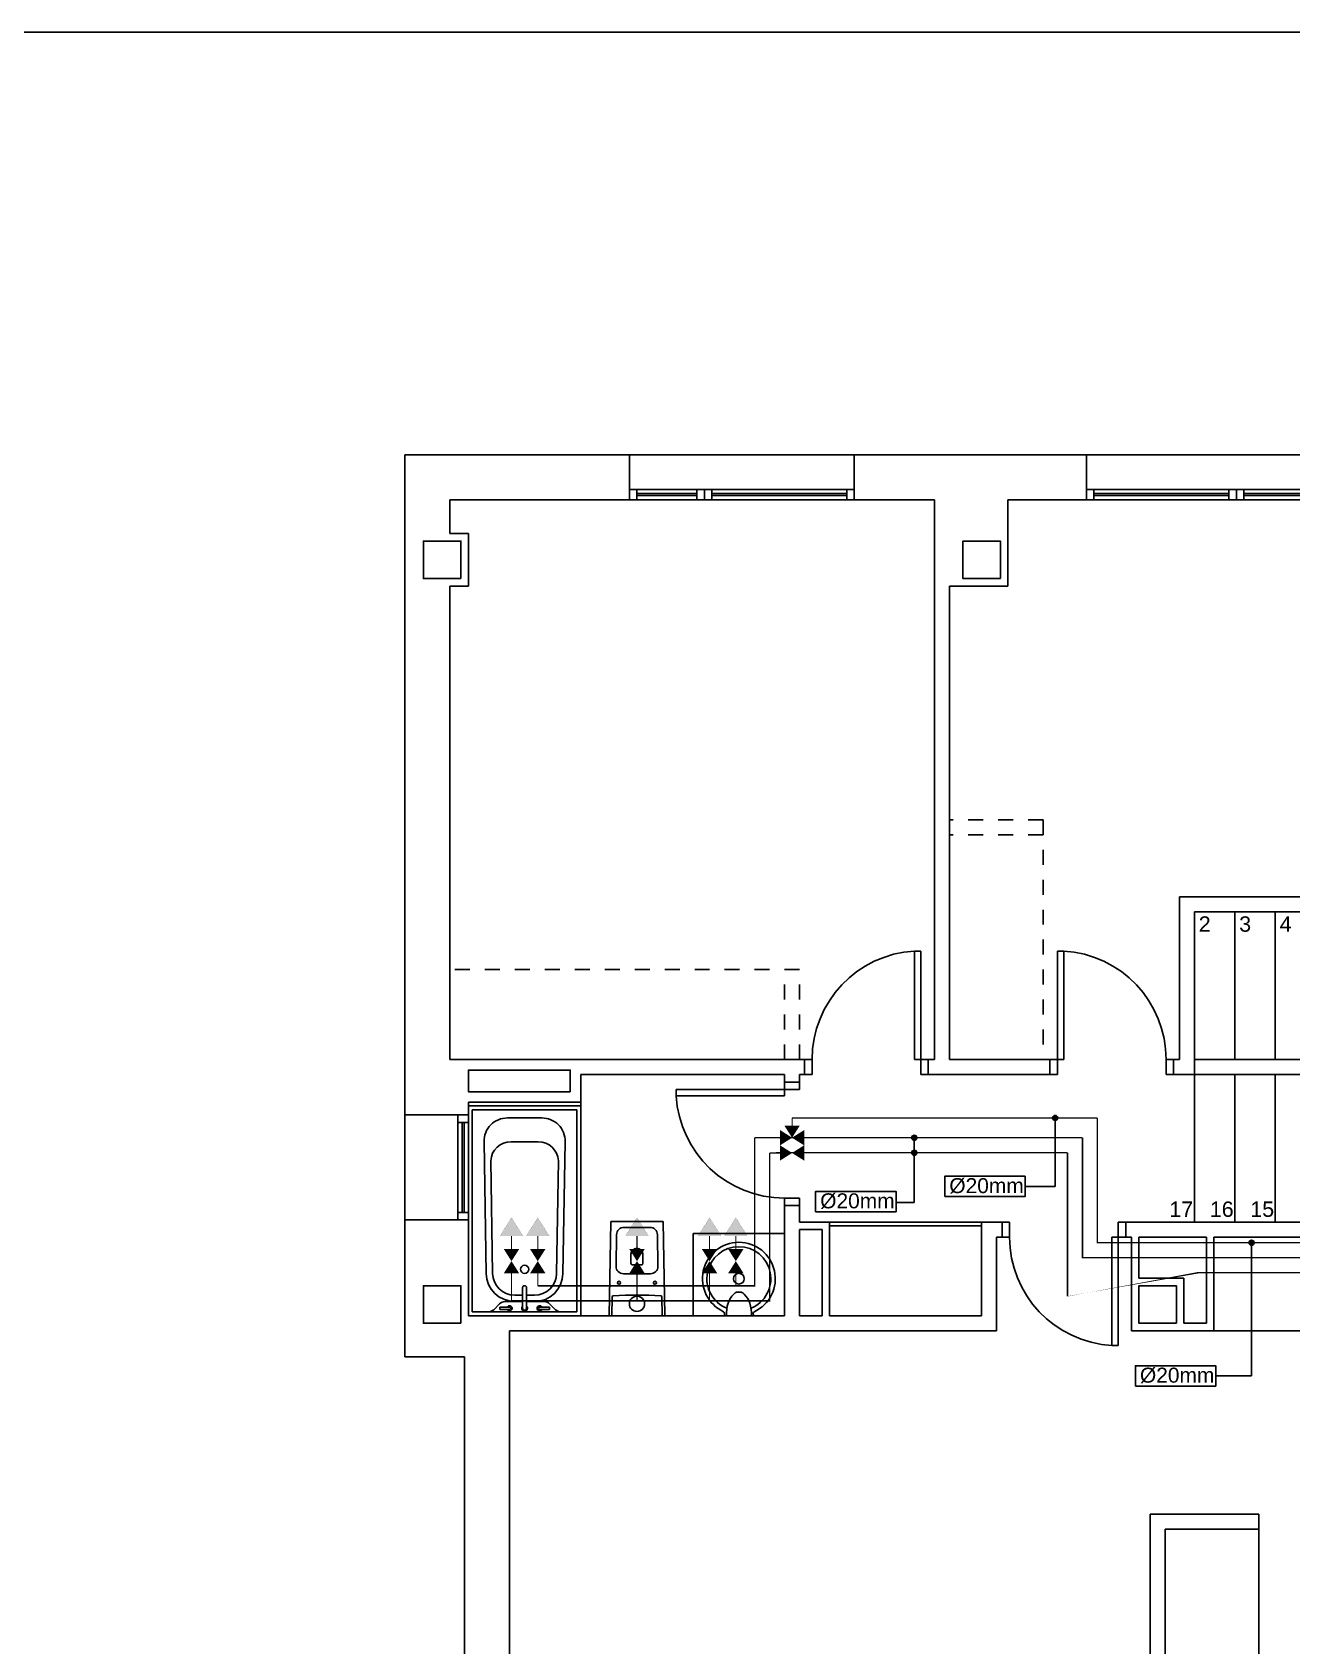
# Model space of a CAD drawing. Header units: millimetres. Extents: x 441156 to 441876, y 4514765 to 4515211.
# Drawn here: x 441374.33 to 441382.74, y 4514959.17 to 4514969.94 of the extents above; entities that cross this region are included whole.
import ezdxf
from ezdxf.enums import TextEntityAlignment as Align

# ---------------------------------------------------------------- set-up
doc = ezdxf.new("R2010")
doc.units = ezdxf.units.MM
doc.linetypes.add('CONTINUA', pattern=[0])
doc.linetypes.add('RAYITAS', pattern=[0.375, 0.25, -0.125])
doc.layers.add('01_cartela', color=6, linetype='Continuous', plot=False)
for name, color, linetype in [('01_mono PRIMERA', 2, 'Continuous'), ('01_proyección', 4, 'RAYITAS'), ('01_textos', 7, 'Continuous'), ('INGIN CLIMATIZACION TEXTO', 7, 'Continuous'), ('INGIN FONTANERIA ACS', 10, 'Continuous'), ('INGIN FONTANERIA AGUA FRIA', 150, 'Continuous')]:
    doc.layers.add(name, color=color, linetype=linetype)
doc.styles.add('NIEVES2', font='sanss___.ttf')

# ---------------------------------------------------------------- blocks, each defined once
blk = doc.blocks.new('LLAVE DE CORTE')
at = {"layer": 'INGIN FONTANERIA AGUA FRIA'}
h = blk.add_hatch(color=256, dxfattribs=at)
h.dxf.hatch_style = 1
h.paths.add_polyline_path([(52.20751480064351, 49.62734431164326), (52.20751480064351, 49.94029091551702), (52.45519108201347, 49.78423015136591)])
h = blk.add_hatch(color=256, dxfattribs=at)
h.dxf.hatch_style = 1
h.paths.add_polyline_path([(52.70286736338343, 49.62734431164326), (52.70286736338343, 49.94029091551702), (52.45519108201347, 49.78423015136591)])
at = {"layer": 'INGIN FONTANERIA AGUA FRIA', "ltscale": 0.01}
for points, const_width in [([(52.20751480064351, 49.78381761358014), (52.04959663705668, 49.78381761358014)], 0.02), ([(52.20751480064351, 49.62734431164326), (52.20751480064351, 49.94029091551702), (52.45519108201347, 49.78423015136591), (52.20751480064351, 49.62734431164326)], 0.0015), ([(52.70286736338343, 49.62734431164326), (52.70286736338343, 49.94029091551702), (52.45519108201347, 49.78423015136591), (52.70286736338343, 49.62734431164326)], 0.0015), ([(52.70286736338343, 49.78381761358014), (52.86078552697026, 49.78381761358014)], 0.02)]:
    blk.add_lwpolyline(points, dxfattribs=dict(at, const_width=const_width))
blk = doc.blocks.new('3 VIAS')
at = {"layer": 'INGIN FONTANERIA ACS'}
h = blk.add_hatch(color=256, dxfattribs=at)
h.dxf.hatch_style = 1
h.paths.add_polyline_path([(52.20751480064351, 48.42734101370197), (52.20751480064351, 48.74028761757572), (52.45519108201347, 48.58422685342462)])
h = blk.add_hatch(color=256, dxfattribs=at)
h.dxf.hatch_style = 1
h.paths.add_polyline_path([(52.61207692173612, 48.83190313479458), (52.29913031786236, 48.83190313479458), (52.45519108201347, 48.58422685342462)])
h = blk.add_hatch(color=256, dxfattribs=at)
h.dxf.hatch_style = 1
h.paths.add_polyline_path([(52.70286736338343, 48.42734101370197), (52.70286736338343, 48.74028761757572), (52.45519108201347, 48.58422685342462)])
at = {"layer": 'INGIN FONTANERIA ACS', "ltscale": 0.01}
for points, const_width in [([(52.20751480064351, 48.42734101370197), (52.20751480064351, 48.74028761757572), (52.45519108201347, 48.58422685342462), (52.20751480064351, 48.42734101370197)], 0.0015), ([(52.61207692173612, 48.83190313479458), (52.29913031786236, 48.83190313479458), (52.45519108201347, 48.58422685342462), (52.61207692173612, 48.83190313479458)], 0.0015), ([(52.45560361979924, 48.83190313479458), (52.45560361979924, 48.98982129838141)], 0.02), ([(52.70286736338343, 48.42734101370197), (52.70286736338343, 48.74028761757572), (52.45519108201347, 48.58422685342462), (52.70286736338343, 48.42734101370197)], 0.0015), ([(52.20751480064351, 48.58381431563885), (52.04959663705668, 48.58381431563885)], 0.02), ([(52.70286736338343, 48.58381431563885), (52.86078552697026, 48.58381431563885)], 0.02)]:
    blk.add_lwpolyline(points, dxfattribs=dict(at, const_width=const_width))
blk = doc.blocks.new('A$C11D349B9')
at = {"layer": '01_mono PRIMERA', "color": 254}
for p, q in [((1.43298242916353, 9.294677979312837), (1.432982429221738, 13.6997264334932)), ((2.932982429221738, 13.69967798050493, -3.591061425931758e-05), (1.432982429221738, 13.69967797957361, -3.591061425931758e-05)), ((2.93298242916353, 13.39966156613082, -3.591061408769747e-05), (2.932982429221738, 13.69967797957361, -3.591061408769747e-05)), ((2.932982429221738, 13.69967797957361, -3.591061409002547e-05), (4.432982429221738, 13.69967797957361, -3.591061409002547e-05)), ((5.982982428860851, 13.69967797957361, -3.537984327315519e-05), (4.432982429221738, 13.69967797957361, -3.591061425931758e-05)), ((4.432982429221738, 13.39966156613082, -3.591061408769747e-05), (4.432982429221738, 13.69967797864228, -3.591061408769747e-05)), ((5.982982428919058, 13.39966156613082, 5.30737336634779e-07), (5.982982428919058, 13.69967797864228, 5.30737336634779e-07)), ((7.482982428919058, 13.69967797957361, 5.3073733430678e-07), (5.982982428919058, 13.69967797957361, 5.3073733430678e-07)), ((2.932982429279946, 13.46965726278722, -3.693182417579983e-05), (4.432982429279946, 13.46965726278722, -3.693182417579983e-05)), ((2.982982429268304, 13.46965726278722, -3.591061409137016e-05), (2.982982429268304, 13.3996572624892, -3.591061409137016e-05)), ((3.382982429291587, 13.46965726278722, -3.693182417579983e-05), (3.382982429291587, 13.3996572624892, -3.693182417579983e-05)), ((3.432982429279946, 13.46965726278722, -3.693182417579983e-05), (3.432982429279946, 13.3996572624892, -3.693182417579983e-05)), ((3.482982429268304, 13.46965726278722, -3.693182417579983e-05), (3.482982429268304, 13.3996572624892, -3.693182417579983e-05)), ((4.38298242923338, 13.46965726278722, -3.693182417579983e-05), (4.38298242923338, 13.3996572624892, -3.693182417579983e-05)), ((7.482982428860851, 13.46965726278722, -4.904727514675882e-07), (5.982982428860851, 13.46965726278722, -4.904727514675882e-07)), ((6.032982428907417, 13.46965726278722, -4.904727514675882e-07), (6.032982428907417, 13.3996572624892, -4.904727514675882e-07)), ((6.932982428872492, 13.46965726278722, -4.904727514675882e-07), (6.932982428872492, 13.3996572624892, -4.904727514675882e-07)), ((6.982982428860851, 13.46965726278722, -4.904727514675882e-07), (6.982982428860851, 13.3996572624892, -4.904727514675882e-07)), ((7.032982428849209, 13.46965726278722, -4.904727514675882e-07), (7.032982428849209, 13.3996572624892, -4.904727514675882e-07)), ((1.732982429210097, 13.17467797920108), (1.732982429151889, 13.39967797975987)), ((2.932982429105323, 13.39967797975987, -3.591061425931758e-05), (1.732982429151889, 13.39967797975987, -3.591061425931758e-05)), ((2.932982429279946, 13.3996572624892, -3.693182417579983e-05), (4.432982429279946, 13.3996572624892, -3.693182417579983e-05)), ((2.982982429268304, 13.44165216851979, -3.591061409227185e-05), (3.382982429291587, 13.44165216851979, -3.693182417670153e-05)), ((2.982982429268304, 13.42765216808766, -3.591061409227185e-05), (3.382982429291587, 13.42765216808766, -3.693182417670153e-05)), ((3.482982429268304, 13.44165216851979, -3.693182417670153e-05), (4.38298242923338, 13.44165216851979, -3.693182417670153e-05)), ((3.482982429268304, 13.42765216808766, -3.693182417670153e-05), (4.38298242923338, 13.42765216808766, -3.693182417670153e-05)), ((4.967982429196127, 13.39967797975987, -3.591061425931758e-05), (4.432982429221738, 13.39967797975987, -3.591061425931758e-05)), ((4.967982429312542, 9.664677979424596), (4.967982429254334, 13.39967797975987)), ((5.457982428721152, 13.39967798069119, 5.307373365866472e-07), (5.982982429035474, 13.39967798069119, 5.307373348584221e-07)), ((7.482982428860851, 13.3996572624892, -4.904727514675882e-07), (5.982982428860851, 13.3996572624892, -4.904727514675882e-07)), ((6.932982428872492, 13.44165216851979, -4.904727523692785e-07), (6.032982428907417, 13.44165216851979, -4.904727523692785e-07)), ((6.932982428872492, 13.42765216808766, -4.904727523692785e-07), (6.032982428907417, 13.42765216808766, -4.904727523692785e-07)), ((7.432982428872492, 13.44165216851979, 5.307373320604012e-07), (7.032982428849209, 13.44165216851979, -4.904727523692785e-07)), ((7.432982428872492, 13.42765216808766, 5.307373320604012e-07), (7.032982428849209, 13.42765216808766, -4.904727523692785e-07)), ((1.732982429151889, 9.664677978493273), (1.732982429210097, 12.82467797957361)), ((5.067982429289259, 9.664677979424596), (5.067982429231051, 12.82467797957361)), ((9.127982429345138, 10.74967798031867), (6.602982429263648, 10.74967798031867)), ((6.602982429263648, 9.664677979424596), (6.602982429263648, 10.74967798031867)), ((8.95298242935678, 10.64967797975987), (6.70298242935678, 10.64967797975987)), ((6.702982429298572, 9.564677979797125), (6.702982429298572, 10.64967797975987)), ((6.972982429258991, 9.664677980355918), (6.972982429258991, 10.64967797975987)), ((7.242982429335825, 9.664677980355918), (7.242982429277617, 10.64967797975987)), ((4.876799226971343, 10.3884933385998), (4.835370655520819, 10.3884933385998)), ((4.835370655520819, 10.3884933385998), (4.835370655520819, 9.664677979424596)), ((4.876799226971343, 10.3884933385998), (4.876799226971343, 9.564677979797125)), ((5.789331408508588, 10.38849333766848), (5.830759979959112, 10.38849333766848)), ((5.789331408508588, 10.38849333766848), (5.789331408508588, 9.564677978865802)), ((5.830759979959112, 10.38849333766848), (5.830759979959112, 9.664677978493273)), ((4.10179922694806, 9.664677979424596), (1.732982429210097, 9.664677979424596)), ((4.151799226936419, 9.664677979424596), (4.10179922694806, 9.664677979424596)), ((4.10179922694806, 9.664677979424596), (4.10179922694806, 9.564677979797125)), ((4.151799226936419, 9.664677979424596), (4.151799226936419, 9.564677979797125)), ((4.926799226959702, 9.664677979424596), (4.835370655520819, 9.664677979424596)), ((4.926799226959702, 9.664677979424596), (4.926799226959702, 9.564677979797125)), ((4.926799226959702, 9.664677979424596), (4.967982429254334, 9.664677979424596)), ((5.739331408520229, 9.664677979424596), (5.067982429231051, 9.664677979424596)), ((5.739331408520229, 9.664677978493273), (5.830759979959112, 9.664677978493273)), ((5.739331408520229, 9.664677979424596), (5.739331408520229, 9.564677979797125)), ((6.514331408543512, 9.664677978493273), (6.564331408531871, 9.664677978493273)), ((6.514331408543512, 9.664677978493273), (6.514331408543512, 9.564677978865802)), ((6.602982429263648, 9.664677979424596), (6.564331408531871, 9.664677979424596)), ((6.564331408531871, 9.664677979424596), (6.602982429263648, 9.664677979424596)), ((6.564331408531871, 9.664677979424596), (6.564331408531871, 9.564677979797125)), ((6.702982429298572, 9.664677980355918), (8.052982429333497, 9.664677980355918)), ((3.967982429312542, 9.564677980728447), (2.607982429268304, 9.56467798165977, -1.153888620208932e-06)), ((2.607982429268304, 9.379677980206907, -1.153888620208932e-06), (2.607982429268304, 9.56467798165977, -1.153888620208932e-06)), ((3.967982429254334, 9.514571852050722), (3.967982429254334, 9.564677979797125)), ((3.967982429254334, 9.514571852050722), (3.967982429254334, 9.423143280670047)), ((3.967982429254334, 9.514571852050722), (4.067982429231051, 9.514571852050722)), ((4.10179922694806, 9.564677979797125), (4.067982429231051, 9.564677979797125)), ((4.067982429231051, 9.514571852050722), (4.067982429231051, 9.564677979797125)), ((4.067982429231051, 9.464571852236986), (4.067982429231051, 9.514571852050722)), ((4.10179922694806, 9.564677979797125), (4.151799226936419, 9.564677979797125)), ((4.876799226971343, 9.564677979797125), (4.926799226959702, 9.564677979797125)), ((5.739331408462021, 9.564677978865802), (4.926799226959702, 9.564677979797125)), ((5.789331408508588, 9.564677978865802), (5.739331408520229, 9.564677978865802)), ((6.564331408531871, 9.564677978865802), (6.514331408543512, 9.564677978865802)), ((6.702982429298572, 9.564677979797125), (6.564331408531871, 9.564677979797125)), ((6.702982429240365, 9.564677979797125), (6.702982429298572, 8.579677979461849)), ((6.702982429240365, 9.564677979797125), (8.052982429217082, 9.564677980728447)), ((6.972982429200783, 9.564677979797125), (6.972982429258991, 8.579677980393171)), ((7.24298242921941, 9.564677979797125), (7.242982429277617, 8.579677980393171)), ((2.607982429268304, 9.379677980206907, -1.153888620208932e-06), (1.857982429501135, 9.379677980206907, -4.173639692695776e-07)), ((1.857982429559343, 9.294677979312837), (1.857982429501135, 9.379677980206907, -3.547593735946899e-07)), ((2.607982429268304, 9.354677979834378), (2.607982429326512, 9.379677980206907, -1.153888661065139e-06)), ((3.24416707054479, 9.464571852236986), (3.24416707054479, 9.423143280670047)), ((3.24416707054479, 9.464571852236986), (4.067982429231051, 9.464571852236986)), ((3.24416707054479, 9.423143280670047), (3.967982429254334, 9.423143280670047)), ((1.857982429559343, 9.29467798024416, -4.173639691552539e-07), (1.432982429396361, 9.294677979312837)), ((1.432982429570984, 8.594677979126573), (1.432982429629192, 9.294677979312837)), ((1.787982430192642, 8.594677979126573), (1.787982430192642, 9.294677979312837)), ((1.857982429268304, 7.954677980393171), (1.857982429268304, 9.354677979834378)), ((2.607982429268304, 9.354677979834378), (1.857982429268304, 9.354677979834378)), ((1.857982429559343, 8.594677979126573), (1.857982429559343, 9.294677979312837)), ((2.581982429255731, 9.328677980229259), (1.883982429222669, 9.328677980229259)), ((1.883982429222669, 9.328677980229259), (1.883982429222669, 7.980677979998291)), ((2.118332429265138, 9.274677979759872), (2.347632429213263, 9.274677979759872)), ((2.581982429255731, 7.980677979998291), (2.581982429255731, 9.328677980229259)), ((2.607982429268304, 7.954677980393171), (2.607982429268304, 9.354677979834378)), ((1.857982429559343, 9.244677979499102), (1.787982430192642, 9.244677979499102)), ((1.815945787122473, 8.644677978940308), (1.815965499496087, 9.244677979499102)), ((1.829945787554607, 8.644677978940308), (1.829965499928221, 9.244677979499102)), ((1.97730833775131, 8.236612333916128), (1.962857763515785, 9.11648425180465)), ((2.142593618365936, 9.114677980542183), (2.323371540056542, 9.114677980542183)), ((2.488656520727091, 8.236612333916128), (2.503107094962616, 9.11648425180465)), ((2.019248887954745, 8.237470832653344), (2.007216800993774, 8.989158131182194)), ((2.446715970581863, 8.237470832653344), (2.458748057484627, 8.989158131182194)), ((3.967982429254334, 8.739571851678193), (3.967982429254334, 8.689571851864457)), ((3.967982429254334, 8.739571851678193), (4.067982429231051, 8.739571851678193)), ((4.067982429231051, 8.689571851864457), (4.067982429231051, 8.739571851678193)), ((1.857982430490665, 8.644677978940308), (1.787982430192642, 8.644677978940308)), ((3.967982429312542, 7.954677980393171), (3.967982429254334, 8.689571851864457)), ((3.967982429254334, 8.689571851864457), (4.067982429231051, 8.689571851864457)), ((4.067982429289259, 8.579677981324494), (4.067982429231051, 8.689571851864457)), ((1.432982429221738, 7.679677980020642), (1.432982429221738, 8.594677979126573)), ((1.432982429221738, 8.594677979126573), (1.857982429210097, 8.594677979126573)), ((1.857982429210097, 8.594677979126573), (1.857982429268304, 7.954677979461849)), ((3.069341691269074, 8.544677981175482, -1.153888620208932e-06), (2.89662316738395, 8.544677981175482, -1.153888620208932e-06)), ((4.067982429405674, 8.579677981324494), (4.267982429359108, 8.579677981324494)), ((4.067982429405674, 8.529677981510758), (4.067982429405674, 7.954677981324494)), ((4.067982429347467, 8.529677981510758), (4.067982429405674, 7.954677981324494)), ((4.067982429405674, 8.529677981510758), (4.21798242937075, 8.529677981510758)), ((4.21798242937075, 8.529677981510758), (4.21798242937075, 7.954677980393171)), ((5.282820890133735, 8.579677981324494, 4.546216339149808e-05), (4.267982429533731, 8.579677981324494)), ((4.267982429359108, 8.579677981324494), (4.267982429359108, 7.954677980393171)), ((5.282820890133735, 8.554677980951965, 4.546216339149808e-05), (4.267982429475524, 8.554677980951965)), ((5.419331408396829, 8.579677980393171), (5.282797901600134, 8.579677980393171)), ((5.282982429198455, 8.579677978530526, -2.447964224106723e-05), (5.282982429256663, 7.954677982255816, 4.546216373062309e-05)), ((5.419331408396829, 8.579677980393171), (5.469331408385187, 8.579677980393171)), ((5.419331408396829, 8.479677979834378), (5.419331408396829, 8.579677980393171)), ((5.469331408385187, 8.4796779807657), (5.469331408385187, 8.579677980393171)), ((6.194331408420112, 7.755862621590495), (6.194331408420112, 8.579677980393171)), ((6.194331408420112, 8.579677980393171), (6.24433140840847, 8.579677980393171)), ((8.953002277528867, 8.579677980393171), (6.24433140840847, 8.579677980393171)), ((6.24433140840847, 8.479677979834378), (6.24433140840847, 8.579677980393171)), ((2.846629669773392, 8.49548432789743, -1.153888620208932e-06), (2.843403863313142, 8.285484327934682, -1.153888620208932e-06)), ((3.119335188879631, 8.49548432789743, -1.153888620208932e-06), (3.122560995339882, 8.285484327934682, -1.153888620208932e-06)), ((3.96798242937075, 8.50467798113823), (3.357982429326512, 8.50467798113823, -1.15388862109711e-06)), ((3.357982429326512, 7.954677981324494, -7.005752356015194e-07), (3.357982429326512, 8.50467798113823, -1.15388862109711e-06)), ((5.419331408396829, 8.479677979834378), (5.382982429175172, 8.479677979834378)), ((5.382982429175172, 8.479677978903055, -2.098255049234323e-05), (5.38298242923338, 7.8546779807657, 4.546216333271915e-05)), ((5.469331408385187, 8.4796779807657), (5.419331408396829, 8.4796779807657)), ((6.24433140840847, 8.4796779807657), (6.152902836969588, 8.4796779807657)), ((6.152902836969588, 7.755862621590495), (6.152902836969588, 8.4796779807657)), ((6.282982429198455, 8.479677979834378), (6.24433140840847, 8.479677979834378)), ((6.282982429198455, 8.479677979834378), (6.24433140840847, 8.479677979834378)), ((6.282982429722324, 7.854677978903055), (6.282982429198455, 8.479677979834378)), ((6.332982429186814, 8.20467630866915), (6.332982429186814, 8.479677978903055)), ((6.783144016342703, 8.479677978903055), (6.332982429186814, 8.479677978903055)), ((6.783144016342703, 8.479677978903055), (6.783144016400911, 7.904677143320441)), ((8.927982244640589, 8.4796779807657), (6.833144016389269, 8.479677978903055)), ((6.833144016389269, 8.479677978903055), (6.833144016389269, 7.854677978903055)), ((2.942982429347467, 8.304677980951965, -1.153888620208932e-06), (2.942982429347467, 8.364677981473505, -1.153888620208932e-06)), ((3.012982429354452, 8.294677981175482, -1.153888620208932e-06), (2.952982429298572, 8.294677981175482, -1.153888620208932e-06)), ((3.022982429305557, 8.304677980951965, -1.153888620208932e-06), (3.022982429305557, 8.364677981473505, -1.153888620208932e-06)), ((3.072567497729324, 8.234677981585264, -1.153888620208932e-06), (2.8933973609237, 8.234677981585264, -1.153888620208932e-06)), ((6.332982429186814, 8.204676307737827), (6.632982429408003, 8.204676307737827)), ((6.632982429640833, 7.904677143320441), (6.632982429408003, 8.204676307737827)), ((2.167232429259457, 8.09167798049748), (2.219982429232914, 8.09167798049748)), ((2.219982429232914, 8.004677980206907), (2.219982429232914, 8.142398095689714)), ((2.245982429245487, 8.142398095689714), (2.245982429245487, 8.004677980206907)), ((2.245982429245487, 8.09167798049748), (2.298732429277152, 8.09167798049748)), ((2.81695011589909, 8.081537459976971, -1.153888620208932e-06), (2.814902174461167, 7.954565092921257, -1.153888620208932e-06)), ((3.149014742753934, 8.081537459976971, -1.153888620208932e-06), (3.151062684191857, 7.954565092921257, -1.153888620208932e-06)), ((3.647862429381348, 8.111449459567666, 4.546218406176195e-05), (3.678102429374121, 8.111592912115157, 4.546218406176195e-05)), ((1.883982429222669, 7.980677979998291), (2.581982429255731, 7.980677979998291)), ((2.066288549103774, 8.035046705044806), (2.026560299971607, 7.9953184556216)), ((2.066982429241762, 8.01217798050493), (2.13298242923338, 8.01217798050493)), ((2.066982429241762, 8.01217798050493), (2.066982429241762, 7.997177979908884)), ((2.066982429241762, 7.997177979908884), (2.13298242923338, 7.997177979908884)), ((2.167232429259457, 8.049691366031766), (2.101643888221588, 8.049691366031766)), ((2.167232429259457, 8.049691366031766), (2.219982429232914, 8.049691366031766)), ((2.245982429245487, 8.049691366031766), (2.298732429277152, 8.049691366031766)), ((2.298732429277152, 8.049691366031766), (2.364338451181538, 8.049691366031766)), ((2.398982429236639, 8.01217798050493), (2.332982429245021, 8.01217798050493)), ((2.332982429245021, 7.997177979908884), (2.398982429236639, 7.997177979908884)), ((2.398982429236639, 7.997177979908884), (2.398982429236639, 8.01217798050493)), ((2.399598861928098, 8.035141398198903), (2.439399112423416, 7.995328332297504)), ((3.566299354191869, 7.957063716836274, 4.546218406176195e-05), (3.567039429675788, 7.971537570469081, 4.546218406176195e-05)), ((3.7596655045636, 7.957063716836274, 4.546218406176195e-05), (3.758925429079682, 7.971537570469081, 4.546218406176195e-05)), ((3.967982429254334, 7.954677980393171, 4.546216339149808e-05), (1.857982429268304, 7.954677979461849, 4.546216339149808e-05)), ((2.607982429268304, 7.954677980393171), (1.857982429268304, 7.954677980393171)), ((3.756983856263105, 7.954677981324494, 4.546218406176195e-05), (3.568981002492364, 7.954677981324494, 4.546218406176195e-05)), ((4.21798242937075, 7.954677980393171), (4.067982429405674, 7.954677980393171)), ((5.282982429256663, 7.954677979461849), (4.267982429359108, 7.954677979461849)), ((6.632982429640833, 7.904677143320441), (6.783144016400911, 7.904677143320441)), ((2.13298242923338, 5.054677980020642), (2.13298242923338, 7.8546779807657)), ((5.382820890110452, 7.8546779807657, 4.546216339149808e-05), (2.132982429175172, 7.854677979834378, 4.546216339149808e-05)), ((6.194331408420112, 7.755862621590495), (6.152902836969588, 7.755862621590495)), ((6.282982429722324, 7.854677978903055), (6.833144016389269, 7.854677978903055)), ((8.427982429217082, 7.854677979834378), (6.833144016331062, 7.854677979834378)), ((1.832982429245021, 7.679677980020642), (1.432982429221738, 7.679677980020642)), ((1.832982429245021, 4.629677980206907), (1.832982429245021, 7.679677980020642)), ((6.407982429256663, 6.629677980206907), (6.407982429256663, 5.054501785896719)), ((7.1329822918633, 6.629677980206907, 2.222830978837464e-06), (6.407982429256663, 6.629677980206907)), ((7.1329822918633, 6.629677980206907, 0.0002895080950229393), (7.132982154318597, 6.529677979648113, 2.222896841221967e-06)), ((6.50798242923338, 6.529677979648113), (6.507982429349795, 5.054677980951965)), ((7.132982154318597, 6.529677979648113, 2.222896841224569e-06), (6.50798242923338, 6.529677979648113, 0.0002872852640441003)), ((7.1329822918633, 6.529677979648113, 2.222830978837464e-06), (6.50798242923338, 6.529677979648113, 0.0002872852640441004)), ((7.132982291688677, 4.929677980020642, 2.222830965284917e-06), (7.132982291921508, 6.529677979648113, 2.222834069698365e-06))]:
    blk.add_line(p, q, dxfattribs=at)
for points in [[(5.457982428721152, 13.39967798069119), (5.457982428662945, 12.82467797957361)], [(1.732982429151889, 13.17467797920108), (1.85798242938472, 13.17467797920108), (1.85798242938472, 12.82467797957361)], [(1.85798242938472, 12.82467797957361), (1.732982429151889, 12.82467797957361)], [(5.457982428662945, 12.82467797957361), (5.067982429172844, 12.82467797957361)]]:
    blk.add_lwpolyline(points, dxfattribs=at)
for points in [[(1.807982429396361, 12.87467797938734), (1.557982429396361, 12.87467797938734), (1.557982429396361, 13.12467797938734), (1.807982429396361, 13.12467797938734), (1.807982429396361, 12.87467797938734)], [(5.407982428674586, 12.87467797938734), (5.157982428674586, 12.87467797938734), (5.157982428674586, 13.12467797938734), (5.407982428674586, 13.12467797938734), (5.407982428674586, 12.87467797938734)], [(2.537982429261319, 9.449677979573607), (1.857982429210097, 9.449677977710962), (1.857982429210097, 9.594677979126573), (2.537982429261319, 9.594677980989218)], [(1.807982429279946, 7.904677142389119), (1.557982429279946, 7.904677142389119), (1.557982429279946, 8.154677142389119), (1.807982429279946, 8.154677142389119), (1.807982429279946, 7.904677142389119)], [(6.582982429186814, 7.904677143320441), (6.332982429186814, 7.904677143320441), (6.332982429186814, 8.154677143320441), (6.582982429186814, 8.154677143320441), (6.582982429186814, 7.904677143320441)]]:
    blk.add_lwpolyline(points, close=True, dxfattribs=at)
at = {"layer": '01_mono PRIMERA', "color": 254, "elevation": -1.153888620208932e-06, "flags": 128}
blk.add_lwpolyline([(3.163982429308817, 7.954677981324494, 0.4142135623731034), (3.167982429324184, 7.958677981048822), (3.167982429324184, 7.959677981212735), (3.157971143315081, 8.580377713777125, 0.4363960603840437), (3.153982429299504, 8.584677981212735), (2.81198242935352, 8.584677981212735, 0.4363960603840437), (2.807993715337943, 8.580377713777125), (2.79798242932884, 7.959677981212735), (2.79798242932884, 7.958677981048822, 0.4142135623730953), (2.801982429344207, 7.954677981324494)], format="xyb", close=True, dxfattribs=at)
at = {"layer": '01_mono PRIMERA', "color": 254}
for centre, radius in [((2.232982429268304, 8.26467797998339), 0.02750000000000064), ((2.863182429340668, 8.174677981063724, -1.153888620208932e-06), 0.01), ((3.102982429321855, 8.174677981063724, -1.153888620208932e-06), 0.01), ((3.662982429377735, 8.202177980914712, 4.546218406176195e-05), 0.03600000000000007), ((2.982982429326512, 8.034677981399, -1.153888620208932e-06), 0.051)]:
    blk.add_circle(centre, radius, dxfattribs=at)
for centre, radius, start, end in [((4.876799226971343, 9.664677979424596), 0.725, 93.27582896057221, 180), ((5.789331408508588, 9.664677978493273), 0.725, 0, 86.72417103942782), ((3.967982429254334, 9.464571852236986), 0.725, 183.2758289781731, 270), ((2.116500183823518, 9.120980698615313), 0.1537082019810243, 89.31700186676719, 181.6763204467991), ((2.349464674654882, 9.120980698615313), 0.1537082019810243, 358.3236795532009, 90.68299813656766), ((2.13935622695135, 8.982405753806233), 0.1323118380569541, 88.59795329101867, 177.0747072457039), ((2.326608631527051, 8.982405753806233), 0.1323118380569541, 2.925292754296106, 91.40204670898133), ((2.89662316738395, 8.494677981361747, -1.153888620208932e-06), 0.05, 90, 179.075954663255), ((3.069341691269074, 8.494677981361747, -1.153888620208932e-06), 0.05, 0.9240453367450184, 90), ((2.982982429326512, 8.364677981473505, -1.153888620208932e-06), 0.04, 0, 180), ((3.662982429377735, 8.202177980914712, 4.546218406176195e-05), 0.2430000000000002, 294.8749090067008, 245.1250909932992), ((3.662982429377735, 8.202177980914712, 4.546218406176195e-05), 0.2133000000000005, 292.0656206873546, 248.0563918505774), ((6.194331408420112, 8.4796779807657), 0.725, 180, 266.7241710394278), ((2.952982429298572, 8.304677980951965, -1.153888620208932e-06), 0.01, 180, 270), ((3.012982429354452, 8.304677980951965, -1.153888620208932e-06), 0.01, 270, 0), ((2.167232429259457, 8.239639582112432), 0.1899482160081541, 180.9131746006801, 270), ((2.167232429259457, 8.239677980542183), 0.1480000000000001, 180.8544926095481, 270), ((2.298732429277152, 8.239677980542183), 0.148, 270, 359.0790246442091), ((2.298732429277152, 8.239691365510225), 0.1899999999999999, 270, 359.0249220314032), ((2.8933973609237, 8.284677981399, -1.153888620208932e-06), 0.05, 179.075954663255, 270), ((3.072567497729324, 8.284677981399, -1.153888620208932e-06), 0.05, 270, 0.9240453367450184), ((2.823949205572717, 8.081424571573734, -1.153888620208932e-06), 0.007, 93.06406879691696, 179.075954663255), ((2.982982429326512, 5.110458498820662, -1.153888620208932e-06), 2.982219482130089, 86.93593120308303, 93.06406879691696), ((3.142015653080307, 8.081424571573734, -1.153888620208932e-06), 0.007, 0.9240453367450184, 86.93593120308303), ((3.728660141467117, 7.997029432095587, 4.546218406176195e-05), 0.1434911203476843, 134.3044326458462, 163.1835469893139), ((3.663207429402974, 8.064090938307345, 4.546218406176195e-05), 0.04978251303331398, 107.9532429047456, 134.3044326458462), ((3.663207429402974, 8.064090938307345, 4.546218406176195e-05), 0.04978251303331883, 45.69556735415384, 72.59035343801335), ((3.59775471733883, 7.997029432095587, 4.546218406176195e-05), 0.1434911203477202, 16.81645301068611, 45.69556735415384), ((1.991204717196524, 8.030677979812026), 0.05000000000000003, 270, 314.9968060626709), ((2.101643888221588, 7.999691365286708), 0.04999999999397162, 90, 135.0000000731054), ((2.13298242923338, 8.004677980206907), 0.0170000000000001, 206.1789686900676, 153.8210313099324), ((2.13298242923338, 8.004677980206907), 0.007500000000000062, 270, 90), ((2.232982429268304, 8.004677980206907), 0.01899999999999997, 133.1735510817159, 46.82644892071627), ((2.232982429268304, 8.004677980206907), 0.01300000000000001, 180, 0), ((2.332982429245021, 8.004677980206907), 0.01699999999999996, 26.17896869006762, 333.8210313099324), ((2.332982429245021, 8.004677980206907), 0.007500000000000062, 90, 270), ((2.364338451181538, 7.999691317789257), 0.05000004742706073, 45.1536861499299, 90), ((2.474760142096784, 8.030677979812026), 0.05000000000000007, 224.9907772722851, 270), ((3.554262895195279, 7.970692091621459, 4.546218406176195e-05), 0.01280447843246638, 3.785993969072141, 59.47091319325042), ((3.85883184208069, 7.957687487825751, 4.546218406176195e-05), 0.2794781058963293, 163.1835469893139, 180.6169904893588), ((3.467583016725257, 7.957687487825751, 4.546218406176195e-05), 0.2794781058962322, 359.3830095106412, 16.81645301068611), ((3.77170196356019, 7.970692091621459, 4.546218406176195e-05), 0.01280447843246638, 120.5290868067496, 176.2140060309279), ((3.568981002492364, 7.957377981394529, 4.546218406176195e-05), 0.002700000000000032, 186.6840536371745, 270), ((3.756983856263105, 7.957377981394529, 4.546218406176195e-05), 0.002700000000000028, 270, 353.3159463628255)]:
    blk.add_arc(centre, radius, start, end, dxfattribs=at)
at = {"layer": '01_mono PRIMERA', "color": 254, "extrusion": (0, 0, -1)}
blk.add_ellipse((2.232982429268304, 8.142398095689714), major_axis=(-0.01300000000000001, -1.104339764174647e-13), ratio=0.9557692240748, start_param=1.06581410364015e-14, end_param=3.141592653589789, dxfattribs=at)
at = {"layer": '01_proyección', "color": 120, "ltscale": 0.25}
for p, q in [((5.692982429347467, 11.26467797905207, -4.683793849428133e-06), (5.067982429172844, 11.26467797905207, -4.683793849428133e-06)), ((5.692982429289259, 11.26467797905207, -5.851416105909315e-06), (5.692982429172844, 9.664677979424596, -4.683793849428133e-06)), ((5.692982429347467, 11.1646779794246, -4.683793849428133e-06), (5.067982429172844, 11.1646779794246, -4.683793849428133e-06)), ((4.067982429231051, 10.26467797905207), (1.732982429268304, 10.26467797905207)), ((3.967982429196127, 9.664677979424596, -4.683793860494093e-06), (3.967982429254334, 10.26467797905207, -4.683793860494093e-06)), ((4.067982429114636, 9.664677979424596, -4.683793849428133e-06), (4.067982429172844, 10.26467797905207, -4.683793849428133e-06))]:
    blk.add_line(p, q, dxfattribs=at)
at = {"layer": '01_mono PRIMERA', "color": 254, "style": 'NIEVES2'}
for s, p in [('2', (6.771884793008212, 10.51749698072672)), ('3', (7.041884793026838, 10.51749698072672)), ('4', (7.311884792987257, 10.51749698072672)), ('17', (6.615482764260378, 8.614656325429678)), ('16', (6.885482764220797, 8.614656325429678)), ('15', (7.155482764239423, 8.614656325429678))]:
    blk.add_text(s, height=0.1025611646689943, dxfattribs=at).set_placement(p, align=Align.CENTER)

msp = doc.modelspace()

# ---------------------------------------------------------------- hatches: boundary and pattern name
at = {"layer": 'INGIN CLIMATIZACION TEXTO', "linetype": 'Continuous', "ltscale": 0.5}
h = msp.add_hatch(color=2, dxfattribs=at)
edge = h.paths.add_edge_path()
edge.add_arc((441381.1575454038, 4514962.691029937), 0.01687499999999814, 0, 360)
h = msp.add_hatch(color=2, dxfattribs=at)
edge = h.paths.add_edge_path()
edge.add_arc((441380.2175239087, 4514962.559011975), 0.01687499999999814, 0, 360)
h = msp.add_hatch(color=2, dxfattribs=at)
edge = h.paths.add_edge_path()
edge.add_arc((441380.2175239087, 4514962.459011976), 0.01687499999999814, 0, 360)
h = msp.add_hatch(color=2, dxfattribs=at)
edge = h.paths.add_edge_path()
edge.add_arc((441382.4681835145, 4514961.858371446), 0.01687499999999814, 0, 360)
at = {"layer": 'INGIN FONTANERIA AGUA FRIA'}
h = msp.add_hatch(color=256, dxfattribs=at)
h.dxf.hatch_style = 1
h.paths.add_polyline_path([(441377.6064859818, 4514961.90273554), (441377.4518632398, 4514961.90273554), (441377.5289707811, 4514962.025109086)])
h = msp.add_hatch(color=10, dxfattribs=at)
h.dxf.hatch_style = 1
h.paths.add_polyline_path([(441377.7817099749, 4514961.90273554), (441377.6270872339, 4514961.90273554), (441377.7041947751, 4514962.025109086)])
h = msp.add_hatch(color=256, dxfattribs=at)
h.dxf.hatch_style = 1
h.paths.add_polyline_path([(441378.4440979789, 4514961.902735539), (441378.289475237, 4514961.902735539), (441378.3665827782, 4514962.025109085)])
h = msp.add_hatch(color=256, dxfattribs=at)
h.dxf.hatch_style = 1
h.paths.add_polyline_path([(441378.9283767727, 4514961.902735539), (441378.7737540307, 4514961.902735539), (441378.850861572, 4514962.025109085)])
h = msp.add_hatch(color=10, dxfattribs=at)
h.dxf.hatch_style = 1
h.paths.add_polyline_path([(441379.1036007658, 4514961.902735539), (441378.9489780248, 4514961.902735539), (441379.026085566, 4514962.025109085)])
h = msp.add_hatch(color=256, dxfattribs=at)
h.dxf.hatch_style = 1
h.paths.add_polyline_path([(441377.5807155243, 4514961.816791433), (441377.4776336973, 4514961.816791433), (441377.5290387248, 4514961.735209068)])
h = msp.add_hatch(color=10, dxfattribs=at)
h.dxf.hatch_style = 1
h.paths.add_polyline_path([(441377.7559395184, 4514961.816791433), (441377.6528576904, 4514961.816791433), (441377.7042627179, 4514961.735209068)])
h = msp.add_hatch(color=256, dxfattribs=at)
h.dxf.hatch_style = 1
h.paths.add_polyline_path([(441378.4183275215, 4514961.816791432), (441378.3152456944, 4514961.816791432), (441378.3666507219, 4514961.735209067)])
h = msp.add_hatch(color=256, dxfattribs=at)
h.dxf.hatch_style = 1
h.paths.add_polyline_path([(441378.9026063152, 4514961.816791432), (441378.7995244882, 4514961.816791432), (441378.8509295157, 4514961.735209067)])
h = msp.add_hatch(color=10, dxfattribs=at)
h.dxf.hatch_style = 1
h.paths.add_polyline_path([(441379.0778303093, 4514961.816791432), (441378.9747484813, 4514961.816791432), (441379.0261535088, 4514961.735209067)])
h = msp.add_hatch(color=256, dxfattribs=at)
h.dxf.hatch_style = 1
h.paths.add_polyline_path([(441377.5807155243, 4514961.653626705), (441377.4776336973, 4514961.653626705), (441377.5290387248, 4514961.735209068)])
h = msp.add_hatch(color=10, dxfattribs=at)
h.dxf.hatch_style = 1
h.paths.add_polyline_path([(441377.7559395184, 4514961.653626705), (441377.6528576904, 4514961.653626705), (441377.7042627179, 4514961.735209068)])
h = msp.add_hatch(color=256, dxfattribs=at)
h.dxf.hatch_style = 1
h.paths.add_polyline_path([(441378.4183275215, 4514961.653626704), (441378.3152456944, 4514961.653626704), (441378.3666507219, 4514961.735209067)])
h = msp.add_hatch(color=256, dxfattribs=at)
h.dxf.hatch_style = 1
h.paths.add_polyline_path([(441378.9026063152, 4514961.653626704), (441378.7995244882, 4514961.653626704), (441378.8509295157, 4514961.735209067)])
h = msp.add_hatch(color=10, dxfattribs=at)
h.dxf.hatch_style = 1
h.paths.add_polyline_path([(441379.0778303093, 4514961.653626704), (441378.9747484813, 4514961.653626704), (441379.0261535088, 4514961.735209067)])

# ---------------------------------------------------------------- linework, layer by layer
at = {"layer": '01_cartela', "color": 3}
msp.add_lwpolyline([(441363.371822675, 4514969.93626665), (441363.371822675, 4514948.401242637), (441394.0098107352, 4514948.401242637), (441394.0098107352, 4514969.93626665)], close=True, dxfattribs=at)
at = {"layer": 'INGIN CLIMATIZACION TEXTO', "color": 2, "linetype": 'Continuous', "ltscale": 0.5}
for p, q in [((441381.1575454038, 4514962.691029937, 5.19782710773677e-06), (441381.1575454038, 4514962.234012532, 5.19782710773677e-06)), ((441380.2175239087, 4514962.127600625, 5.19782710773677e-06), (441380.2175239087, 4514962.559011975, 5.19782710773677e-06)), ((441380.957218006, 4514962.234012531, 5.19782710773677e-06), (441381.1575454038, 4514962.234012531, 5.19782710773677e-06)), ((441382.4681835145, 4514961.858371446, 5.197944860958228e-06), (441382.4681835145, 4514960.969281957, 5.197944860958228e-06)), ((441382.2293842465, 4514960.969281957, 5.197944860958228e-06), (441382.4681835145, 4514960.969281957, 5.197944860958228e-06))]:
    msp.add_line(p, q, dxfattribs=at)
for points, elevation in [([(441380.4205726968, 4514962.166273518), (441380.957218006, 4514962.166273518), (441380.957218006, 4514962.301751546), (441380.4205726968, 4514962.301751546)], 5.19782710773677e-06), ([(441380.095493329, 4514962.064861611), (441379.5588480198, 4514962.064861611), (441379.5588480198, 4514962.20033964), (441380.095493329, 4514962.20033964)], 5.19782710773677e-06), ([(441381.6927389373, 4514960.901542943), (441382.2293842465, 4514960.901542943), (441382.2293842465, 4514961.037020971), (441381.6927389373, 4514961.037020971)], 5.197892468509185e-06)]:
    msp.add_lwpolyline(points, close=True, dxfattribs=dict(at, elevation=elevation))
at = {"layer": 'INGIN CLIMATIZACION TEXTO', "color": 2, "linetype": 'Continuous', "ltscale": 0.5, "elevation": 5.19782710773677e-06}
msp.add_lwpolyline([(441380.095493329, 4514962.127600625), (441380.2175239087, 4514962.127600625)], dxfattribs=at)
at = {"layer": 'INGIN CLIMATIZACION TEXTO', "color": 2, "linetype": 'Continuous', "ltscale": 0.5}
for centre in [(441381.1575454038, 4514962.691029937, 5.19782710773677e-06), (441380.2175239087, 4514962.559011975, 5.19782710773677e-06), (441380.2175239087, 4514962.459011976, 5.19782710773677e-06), (441382.4681835145, 4514961.858371446, 5.197944860958228e-06)]:
    msp.add_circle(centre, 0.01687499999999814, dxfattribs=at)
at = {"layer": 'INGIN FONTANERIA ACS', "color": 86, "linetype": 'CONTINUA', "ltscale": 3, "const_width": 0.01}
for points, elevation in [([(441379.401582778, 4514962.691029937), (441381.4393872661, 4514962.691029937)], 5.19782710773677e-06), ([(441382.1130523045, 4514961.858371446), (441381.4393872661, 4514961.858371446), (441381.4393872661, 4514962.691029937)], 5.197892468509185e-06), ([(441382.1130523045, 4514961.858371446), (441383.9778067194, 4514961.858371446)], 5.197944860958228e-06)]:
    msp.add_lwpolyline(points, dxfattribs=dict(at, elevation=elevation))
at = {"layer": 'INGIN FONTANERIA ACS', "linetype": 'CONTINUA', "ltscale": 3, "const_width": 0.01}
for points, elevation in [([(441379.1515827781, 4514962.559011975), (441379.1515827781, 4514961.570873119), (441377.7043986044, 4514961.570873119)], 5.197944860958227e-06), ([(441379.2936282019, 4514962.559011975), (441379.1515827781, 4514962.559011975)], 5.197928038395313e-06), ([(441379.2936282019, 4514962.559011975), (441381.3393872661, 4514962.559011975)], 5.19782710773677e-06), ([(441382.1130523045, 4514961.758371445), (441381.3393872661, 4514961.758371446), (441381.3393872661, 4514962.559011975)], 5.197892468509185e-06), ([(441382.1130523045, 4514961.758371445), (441384.1115829626, 4514961.758371445)], 5.197944860958228e-06)]:
    msp.add_lwpolyline(points, dxfattribs=dict(at, elevation=elevation))
at = {"layer": 'INGIN FONTANERIA AGUA FRIA', "const_width": 0.01}
for points, elevation in [([(441379.2515827781, 4514962.457253694), (441379.2515827781, 4514961.470873119), (441377.5291746103, 4514961.470873119)], 5.197944860958227e-06), ([(441379.2515827781, 4514962.457253694), (441379.351582778, 4514962.457253694)], 5.197944861341124e-06), ([(441379.2936282019, 4514962.459011976), (441381.2393872661, 4514962.459011976)], 5.19782710773677e-06), ([(441379.2936282019, 4514962.457253694), (441379.3118371371, 4514962.457253694)], 5.19782710773677e-06), ([(441382.1130523045, 4514961.658371446), (441381.2393872662, 4514961.658371447), (441381.2393872661, 4514962.459011976)], 5.197892468509185e-06), ([(441382.1130523045, 4514961.658371446), (441384.2115829626, 4514961.658371446)], 5.197944860958228e-06)]:
    msp.add_lwpolyline(points, dxfattribs=dict(at, elevation=elevation))
at = {"layer": 'INGIN FONTANERIA AGUA FRIA', "ltscale": 0.01}
for points, const_width, elevation in [([(441377.6064859818, 4514961.90273554), (441377.4518632398, 4514961.90273554), (441377.5289707811, 4514962.025109086), (441377.6064859818, 4514961.90273554)], 0.0007411299863206461, -3.07126683765091e-05), ([(441378.4440979789, 4514961.902735539), (441378.289475237, 4514961.902735539), (441378.3665827782, 4514962.025109085), (441378.4440979789, 4514961.902735539)], 0.0007411299863206461, 4.04405624010451e-06), ([(441378.9283767727, 4514961.902735539), (441378.7737540307, 4514961.902735539), (441378.850861572, 4514962.025109085), (441378.9283767727, 4514961.902735539)], 0.0007411299863206461, 5.197944860958227e-06), ([(441377.5291746103, 4514961.816791433), (441377.5291746103, 4514961.90273554)], 0.007239364945745017, -3.07126683765091e-05), ([(441378.3667866075, 4514961.816791432), (441378.3667866075, 4514961.902735539)], 0.007239364945745017, 4.04405624010451e-06), ([(441378.8510654012, 4514961.816791432), (441378.8510654012, 4514961.902735539)], 0.007239364945745017, 5.197944860958227e-06), ([(441377.5807155243, 4514961.816791433), (441377.4776336973, 4514961.816791433), (441377.5290387248, 4514961.735209068), (441377.5807155243, 4514961.816791433)], 0.0004940866575470973, -3.07126683765091e-05), ([(441378.4183275215, 4514961.816791432), (441378.3152456944, 4514961.816791432), (441378.3666507219, 4514961.735209067), (441378.4183275215, 4514961.816791432)], 0.0004940866575470973, 4.04405624010451e-06), ([(441378.9026063152, 4514961.816791432), (441378.7995244882, 4514961.816791432), (441378.8509295157, 4514961.735209067), (441378.9026063152, 4514961.816791432)], 0.0004940866575470973, 5.197944860958227e-06), ([(441377.5807155243, 4514961.653626705), (441377.4776336973, 4514961.653626705), (441377.5290387248, 4514961.735209068), (441377.5807155243, 4514961.653626705)], 0.0004940866575470973, -3.07126683765091e-05), ([(441377.5291746103, 4514961.653626705), (441377.5291746103, 4514961.47087312)], 0.0075, -3.07126683765091e-05), ([(441378.4183275215, 4514961.653626704), (441378.3152456944, 4514961.653626704), (441378.3666507219, 4514961.735209067), (441378.4183275215, 4514961.653626704)], 0.0004940866575470973, 4.04405624010451e-06), ([(441378.3667866075, 4514961.653626704), (441378.3667866075, 4514961.470873119)], 0.0075, 4.04405624010451e-06), ([(441378.9026063152, 4514961.653626704), (441378.7995244882, 4514961.653626704), (441378.8509295157, 4514961.735209067), (441378.9026063152, 4514961.653626704)], 0.0004940866575470973, 5.197944860958227e-06), ([(441378.8510654012, 4514961.653626704), (441378.8510654012, 4514961.470873119)], 0.0075, 5.197944860958227e-06)]:
    msp.add_lwpolyline(points, dxfattribs=dict(at, const_width=const_width, elevation=elevation))
at = {"layer": 'INGIN FONTANERIA AGUA FRIA', "color": 10, "ltscale": 0.01}
for points, const_width, elevation in [([(441377.7817099749, 4514961.90273554), (441377.6270872339, 4514961.90273554), (441377.7041947751, 4514962.025109086), (441377.7817099749, 4514961.90273554)], 0.0007411299863206461, -3.07126683765091e-05), ([(441379.1036007658, 4514961.902735539), (441378.9489780248, 4514961.902735539), (441379.026085566, 4514962.025109085), (441379.1036007658, 4514961.902735539)], 0.0007411299863206461, 5.197944860958227e-06), ([(441377.7043986044, 4514961.816791433), (441377.7043986044, 4514961.90273554)], 0.007239364945745017, -3.07126683765091e-05), ([(441379.0262893953, 4514961.816791432), (441379.0262893953, 4514961.902735539)], 0.007239364945745017, 5.197944860958227e-06), ([(441377.7559395184, 4514961.816791433), (441377.6528576904, 4514961.816791433), (441377.7042627179, 4514961.735209068), (441377.7559395184, 4514961.816791433)], 0.0004940866575470973, -3.07126683765091e-05), ([(441379.0778303093, 4514961.816791432), (441378.9747484813, 4514961.816791432), (441379.0261535088, 4514961.735209067), (441379.0778303093, 4514961.816791432)], 0.0004940866575470973, 5.197944860958227e-06), ([(441377.7559395184, 4514961.653626705), (441377.6528576904, 4514961.653626705), (441377.7042627179, 4514961.735209068), (441377.7559395184, 4514961.653626705)], 0.0004940866575470973, -3.07126683765091e-05), ([(441377.7043986044, 4514961.653626705), (441377.7043986044, 4514961.570873121)], 0.007239364945745017, -3.07126683765091e-05), ([(441379.0778303093, 4514961.653626704), (441378.9747484813, 4514961.653626704), (441379.0261535088, 4514961.735209067), (441379.0778303093, 4514961.653626704)], 0.0004940866575470973, 5.197944860958227e-06), ([(441379.0262893953, 4514961.653626704), (441379.0262893953, 4514961.57087312)], 0.007239364945745017, 5.197944860958227e-06)]:
    msp.add_lwpolyline(points, dxfattribs=dict(at, const_width=const_width, elevation=elevation))

# ---------------------------------------------------------------- block references
at = {"layer": '01_mono PRIMERA'}
msp.add_blockref('A$C11D349B9', (441375.3836003487, 4514953.416145847, -3.071266939835935e-05), dxfattribs=at)
at = {"layer": 'INGIN FONTANERIA ACS', "xscale": -0.3251618012125506, "yscale": 0.3251618012125506, "zscale": 0.3251618012125506}
msp.add_blockref('3 VIAS', (441396.4581413346, 4514946.761411402, 5.197944861341124e-06), dxfattribs=at)
at = {"layer": 'INGIN FONTANERIA AGUA FRIA', "xscale": -0.3251618012125506, "yscale": 0.3251618012125506, "zscale": 0.3251618012125506}
msp.add_blockref('LLAVE DE CORTE', (441396.4581413346, 4514946.269457887, 5.197944861341124e-06), dxfattribs=at)

# ---------------------------------------------------------------- texts
at = {"layer": '01_textos', "style": 'NIEVES2'}
for p in [(441380.4509693057, 4514962.189187844, 5.19782710773677e-06), (441379.5892446287, 4514962.087775937, 5.19782710773677e-06), (441381.7231355462, 4514960.92445727, 5.197944860958228e-06)]:
    msp.add_text('%%C20mm', height=0.1, rotation=359.9999998932783, dxfattribs=at).set_placement(p)

doc.saveas('drawing.dxf')
